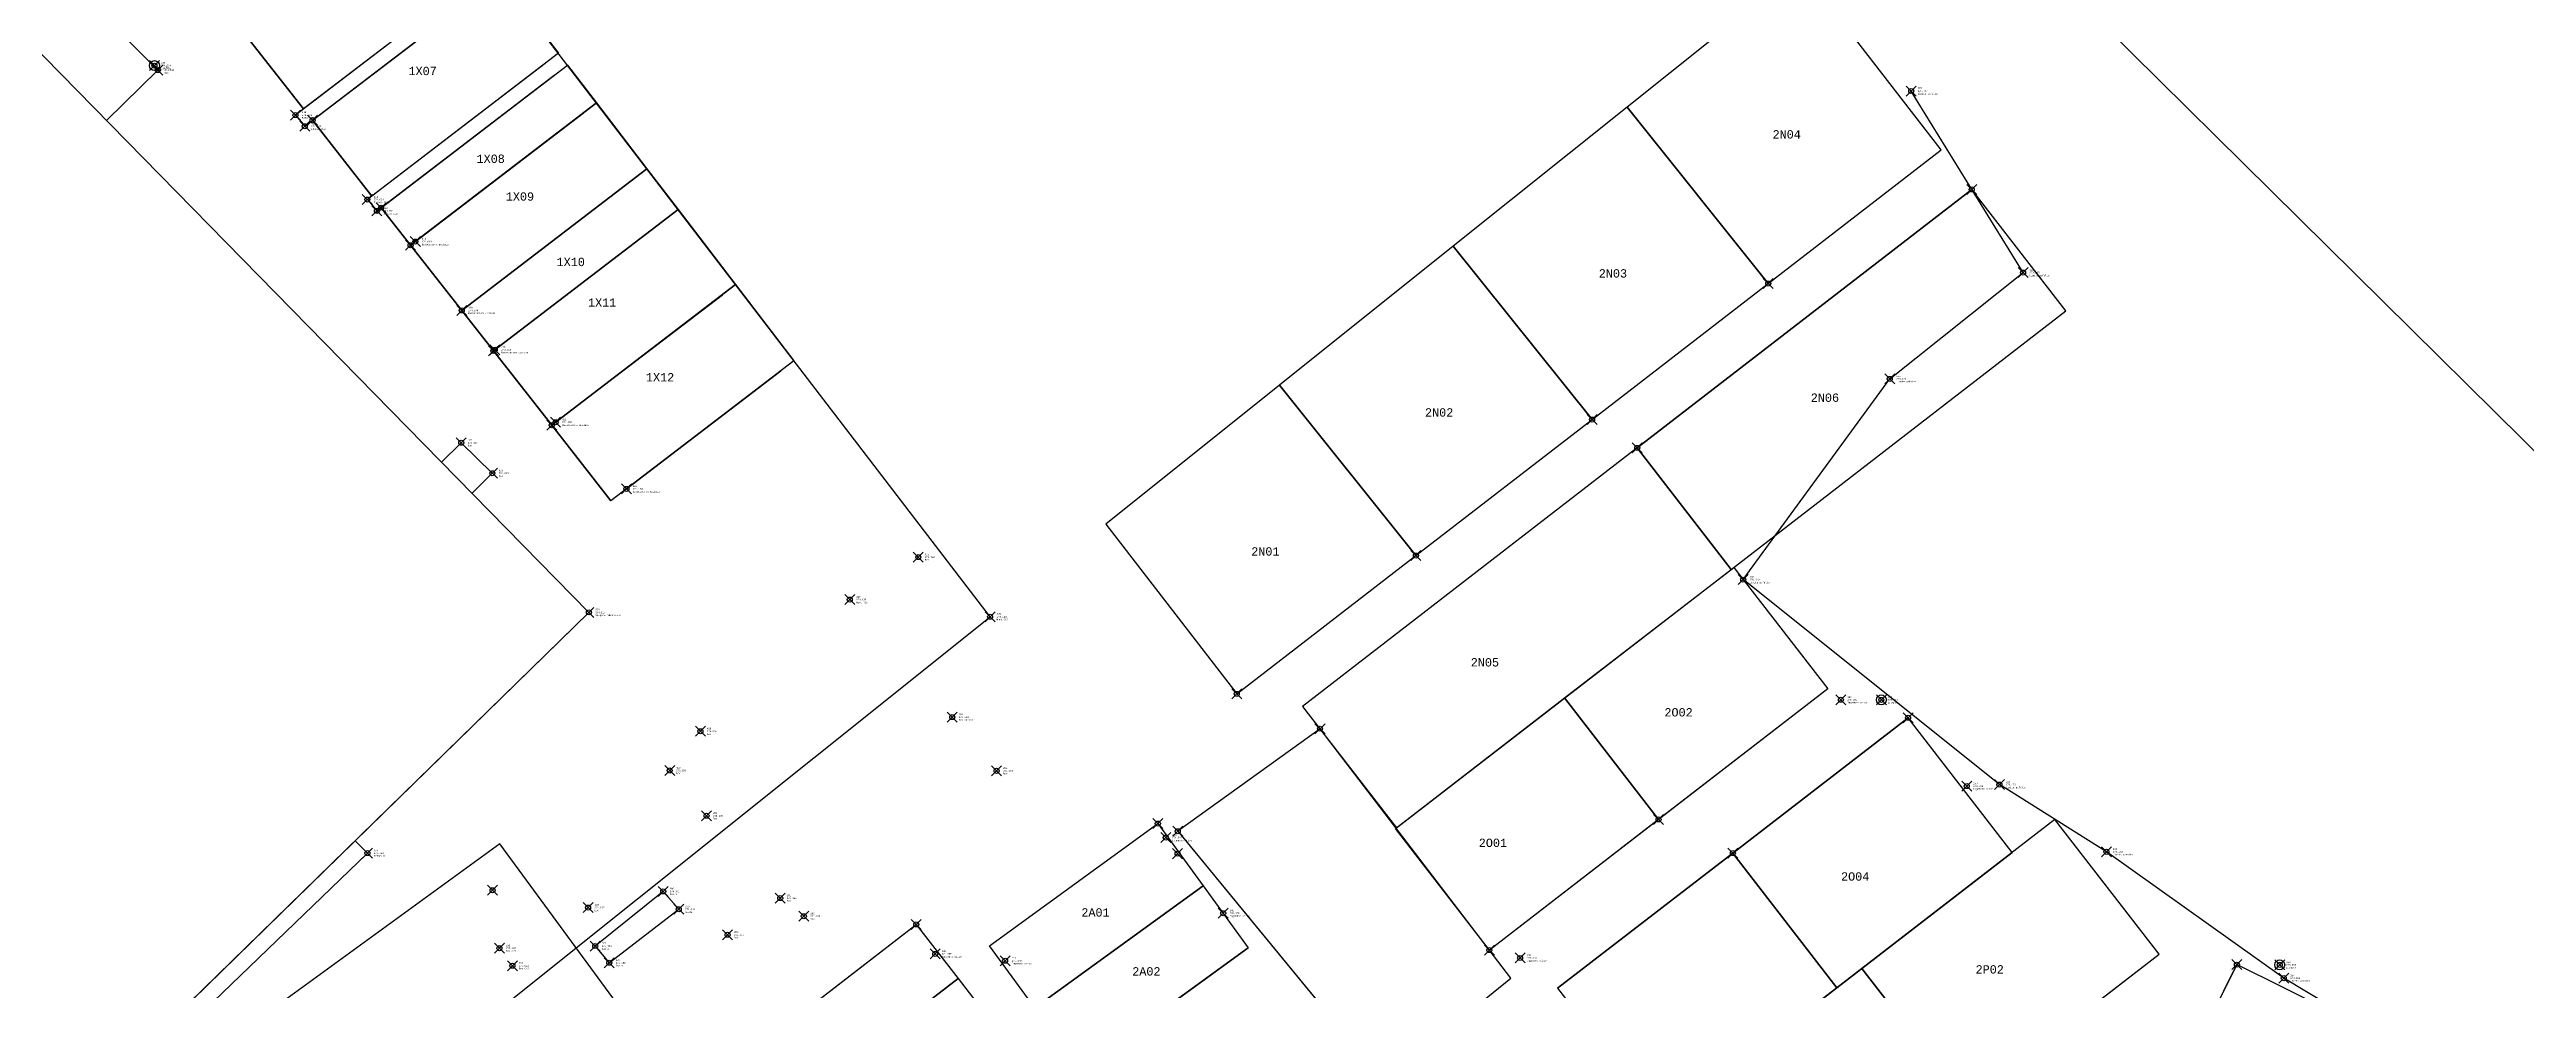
# Model space of a CAD drawing. Extents: x -300 to 1147333, y -89907 to 306044.
# Drawn here: x 915940 to 1064291, y 110426 to 166816 of the extents above; entities that cross this region are included whole.
import ezdxf
from ezdxf.enums import TextEntityAlignment as Align

# ---------------------------------------------------------------- set-up
doc = ezdxf.new("R2010")
doc.units = 0
doc.header["$PDMODE"] = 35
doc.header["$PDSIZE"] = 300
for name, color, linetype in [('pntdesc', 1, 'Continuous'), ('pntelev', 2, 'Continuous'), ('pntno', 3, 'Continuous'), ('WF nome aree GPS', 7, 'Continuous'), ('WF nuovi punti', 6, 'Continuous')]:
    doc.layers.add(name, color=color, linetype=linetype)
for name, color, linetype, lineweight in [('WF ingombro stive 2', 1, 'Continuous', 30), ('WF lato di accesso', 40, 'Continuous', 30), ('WF linee di costruzione', 30, 'Continuous', 30), ('WF piazzole', 6, 'Continuous', 30), ('WF vertice sinistro', 94, 'Continuous', 30)]:
    doc.layers.add(name, color=color, linetype=linetype, lineweight=lineweight)
doc.styles.get("Standard").update_dxf_attribs({"font": 'consola.ttf', "height": 500})
picture_1 = doc.add_image_def('image1.png', size_in_pixel=(2160, 1440))

msp = doc.modelspace()

# ---------------------------------------------------------------- linework, layer by layer
at = {"color": 244, "lineweight": 30, "true_color": 0x991b1e, "elevation": 2045}
msp.add_lwpolyline([(919203, 103451), (934976, 118657), (934246, 119403)], dxfattribs=at)
at = {"color": 244, "lineweight": 30, "true_color": 0x991b1e}
for points in [[(779273, 133571, 1954), (804488, 102869, 1078), (859622, 57846, 234), (875192, 56896, 360), (905434, 80120, 2651), (929939, 98932, 2113), (972274, 132821, 2133), (932308, 185020, 2207), (928260, 181864, 2212), (921136, 191292, 2143), (912688, 185261, 2335), (889054, 212917, 1692), (881837, 207775, 1649), (880756, 207024, 1675), (839674, 177483, 2809)], [(919350, 162570, 2134), (922427, 165585, 2121), (919276, 168736, 2177), (912338, 175875, 2245), (913386, 176900, 2083), (905059, 185468, 2164), (900901, 181392, 2139)], [(941593, 171249, 2179), (930669, 162885, 2052), (931225, 162216, 2111), (942121, 170558, 2182)], [(945626, 165981, 2175), (934974, 157825, 2100), (935543, 157141, 2090), (946167, 165275, 2174)], [(1068442, -491, -2520), (1080300, 6121, -2454), (1094757, 13213, -2633), (1080946, 23118, -2554), (1080484, 28147, -2417), (1070836, 38421, -2458), (1054051, 56608, -2385), (1037804, 72875, -2064), (1049416, 96257, -2181), (1055187, 107883, -1956), (1049756, 111164, -1903), (1039135, 118735, -1858), (1032721, 122765, -1816), (1017377, 135046, -1648), (1026155, 147078, -1264), (1034140, 153448, -1306), (1027444, 164329, -1234)], [(937849, 155303, 2056), (947906, 163003, 2168)], [(940631, 151183, 2085), (950923, 159063, 2165)], [(942609, 148822, 2055), (952794, 156620, 2159)], [(946252, 144479, 2159), (956236, 152123, 2161)], [(950490, 140484, 2188), (959731, 147559, 2157)], [(941245, 140232, 2127), (942460, 141422, 2071), (940596, 143251, 2166), (939417, 142096, 2128)]]:
    msp.add_polyline3d(points, dxfattribs=at)
for points in [[(948248, 133087, 2125), (919158, 104658, 2033), (854983, 170257, 2131), (883967, 198669, 2144)], [(948622, 113091, -387), (949462, 112084, -494), (953622, 115294, -550), (952695, 116363, 2080)]]:
    msp.add_polyline3d(points, close=True, dxfattribs=at)
for centre in [(922225, 165849, 2033), (1025653, 127840, -1799), (1049512, 111958, -1896)]:
    msp.add_circle(centre, 300, dxfattribs=at)
for p in [(922225, 165849, 2033), (922427, 165585, 2121), (1027444, 164329, -1234), (930669, 162885, 2052), (931225, 162216, 2111), (934974, 157825, 2100), (935543, 157141, 2090), (937849, 155303, 2056), (1034140, 153448, -1306), (940631, 151183, 2085), (942609, 148822, 2055), (1026155, 147078, -1264), (946252, 144479, 2159), (940596, 143251, 2166), (942460, 141422, 2071), (950490, 140484, 2188), (967974, 136394, 1728), (1017377, 135046, -1648), (963870, 133851, 2111), (948248, 133087, 2125), (972274, 132821, 2133), (1023228, 127846, -1791), (1025653, 127840, -1799), (954924, 125962, 2042), (970006, 126808, -437), (953082, 123609, 1967), (972663, 123589, -728), (1030767, 122672, -1794), (1032721, 122765, -1816), (955291, 120895, 2142), (934976, 118657, 2137), (982792, 119588, -970), (1039135, 118735, -1858), (952695, 116363, 2080), (959703, 115960, -641), (948195, 115392, 2045), (953622, 115294, -550), (961117, 114878, -617), (986233, 115058, -1071), (942889, 112960, 1990), (948622, 113091, -387), (956551, 113763, -574), (968988, 112616, -726), (943662, 111909, 2035), (949462, 112084, -494), (973175, 112208, -813), (1004018, 112374, -1548), (1049512, 111958, -1896), (1049756, 111164, -1903)]:
    msp.add_point(p, dxfattribs=at)
at = {"layer": 'WF ingombro stive 2'}
for points, elevation in [([(927486, 167938), (938771, 176578), (942387, 171857), (931156, 163258), (927486, 167938)], 2053), ([(931693, 162574), (942915, 171166), (946420, 166589), (935250, 158036), (931693, 162574)], 2112), ([(935799, 157337), (946961, 165883), (948700, 163611), (937564, 155085), (935799, 157337)], 2092), ([(937564, 155085), (948700, 163611), (951717, 159671), (940626, 151179), (937564, 155085)], 2053), ([(940626, 151179), (951717, 159671), (953588, 157227), (942525, 148758), (940626, 151179)], 2085), ([(942525, 148758), (953588, 157227), (957030, 152731), (946020, 144301), (942525, 148758)], 2054), ([(946020, 144301), (957030, 152731), (960525, 148167), (949566, 139777), (946020, 144301)], 2054)]:
    msp.add_lwpolyline(points, dxfattribs=dict(at, elevation=elevation))
for points in [[(1010422, 163358), (1018881, 152791), (1029245, 160796), (1020831, 171690), (1010422, 163358)], [(1000014, 155026), (1008328, 144639), (1018881, 152791), (1010422, 163358), (1000014, 155026)], [(989605, 146694), (997776, 136488), (1008328, 144639), (1000014, 155026), (989605, 146694)], [(987047, 128200), (997776, 136488), (989605, 146694), (979197, 138363), (987047, 128200)]]:
    msp.add_lwpolyline(points, dxfattribs=at)
for points in [[(1036695, 151152), (1031067, 158430), (1011036, 142940), (1016664, 135662)], [(1016664, 135662), (1011036, 142940), (990979, 127447), (996607, 120169)], [(1016817, 135781), (1022441, 128500), (1012308, 120673), (1006684, 127954)], [(1006684, 127954), (1012308, 120673), (1002175, 112846), (996551, 120126)], [(967849, 114382), (970356, 111137), (960068, 103190), (957561, 106435)], [(970356, 111137), (972862, 107892), (962574, 99945), (960068, 103190)]]:
    msp.add_lwpolyline(points, close=True, dxfattribs=at)
for points, elevation in [([(1033490, 118695), (1027254, 126768), (1016759, 118661), (1022995, 110589)], -1838), ([(982319, 120428), (985025, 116706), (974953, 109383), (972247, 113105)], -1091), ([(1042283, 112595), (1036049, 120672), (1024491, 111745), (1030725, 103668)], -1838), ([(1022995, 110589), (1016759, 118661), (1006265, 110555), (1012500, 102483)], -1838), ([(985025, 116706), (987731, 112984), (977659, 105661), (974953, 109383)], -1091), ([(1030725, 103668), (1024491, 111745), (1012934, 102817), (1019167, 94740)], -1838), ([(1055188, 107883), (1046947, 111974), (1041153, 100305), (1049393, 96213)], -2064)]:
    msp.add_lwpolyline(points, close=True, dxfattribs=dict(at, elevation=elevation))
at = {"layer": 'WF lato di accesso'}
for p, q in [((927486, 167938, 2053), (931156, 163258, 2053)), ((931693, 162574, 2112), (935250, 158036, 2112)), ((1018881, 152791), (1029245, 160796)), ((935799, 157337, 2092), (937564, 155085, 2053)), ((1011036, 142940), (1031067, 158430)), ((937564, 155085, 2053), (940626, 151179, 2053)), ((1008328, 144639), (1018881, 152791)), ((940626, 151179, 2053), (942525, 148758, 2054)), ((942525, 148758, 2054), (946020, 144301, 2054)), ((946020, 144301, 2054), (949566, 139777, 2054)), ((997776, 136488), (1008328, 144639)), ((1011036, 142940), (990979, 127447)), ((987047, 128200), (997776, 136488)), ((1022441, 128500), (1012308, 120673)), ((1016759, 118661, -919), (1027254, 126768, -1838)), ((972247, 113105, -1091), (982319, 120428, -1091)), ((1012308, 120673), (1002175, 112846)), ((983513, 119966, -929), (995841, 104978, -1125)), ((1006265, 110555), (1016759, 118661, -1838)), ((957561, 106435), (967849, 114382)), ((977659, 105661, -1091), (987731, 112984, -1091)), ((1030725, 103668, -1838), (1042284, 112601, -1838)), ((1041153, 100305, -2064), (1046947, 111974, -2064))]:
    msp.add_line(p, q, dxfattribs=at)
at = {"layer": 'WF linee di costruzione'}
msp.add_line((1022441, 128500), (1002175, 112846), dxfattribs=at)
at = {"layer": 'WF nome aree GPS'}
msp.add_line((948248, 133087, 2125), (919158, 104658, 2125), dxfattribs=at)
at = {"layer": 'WF nuovi punti'}
for p in [(992032, 126115), (983505, 118625, -856), (942474, 116430)]:
    msp.add_point(p, dxfattribs=at)
at = {"layer": 'WF piazzole', "elevation": -1125}
msp.add_lwpolyline([(992032, 126115), (983513, 119966), (995841, 104978), (1003462, 111162), (992032, 126115)], dxfattribs=at)
at = {"layer": 'WF piazzole'}
msp.add_lwpolyline([(929287, 109315), (938153, 98044), (951281, 107813), (942908, 119218)], close=True, dxfattribs=at)
at = {"layer": 'WF vertice sinistro'}
for p in [(931693, 162574, 2112), (935799, 157337, 2092), (1031067, 158430), (937564, 155085, 2053), (1018881, 152791), (940626, 151179, 2053), (942525, 148758, 2054), (946020, 144301, 2054), (1008328, 144639), (1011036, 142940), (997776, 136488), (987047, 128200), (1027254, 126768, -1838), (982319, 120428, -1091), (983513, 119966, -929), (1012308, 120673), (1016759, 118661, -1838), (967849, 114382), (1002175, 112846), (1046947, 111974, -2064)]:
    msp.add_point(p, dxfattribs=at)

# ---------------------------------------------------------------- texts
at = {"layer": 'pntdesc', "color": 244, "lineweight": 30, "true_color": 0x991b1e}
for s, p in [('Idrante', (922614, 165682, 2033)), ('Box', (922816, 165418, 2121)), ('Limite asfalto', (1027833, 164162, -1234)), ('Blocco CLS', (931058, 162719, 2052)), ('Blocco CLS', (931614, 162049, 2111)), ('Blocco CLS', (935363, 157658, 2100)), ('Blocco CLS', (935932, 156974, 2090)), ('Baraccatura acciaio', (938238, 155136, 2056)), ('Limite asfalto', (1034529, 153281, -1306)), ('Baraccatura acciaio', (941020, 151016, 2085)), ('Baraccatura acciaio', (942998, 148655, 2055)), ('Limite asfalto', (1026544, 146912, -1264)), ('Baraccatura acciaio', (946641, 144312, 2159)), ('Box', (940985, 143085, 2166)), ('Box', (942849, 141256, 2071)), ('Baraccatura acciaio', (950879, 140317, 2188)), ('Box', (968363, 136227, 1728)), ('Muro CLS', (964259, 133684, 2111)), ('Limite asfalto', (1017766, 134879, -1648)), ('Spigolo fabbricato', (948637, 132920, 2125)), ('Muro CLS', (972663, 132654, 2133)), ('Ingombro stive', (1023617, 127680, -1791)), ('Idrante', (1026042, 127673, -1799)), ('Box carrelli', (970395, 126641, -437)), ('Box', (955313, 125795, 2042)), ('Box', (953471, 123442, 1967)), ('Box', (973052, 123422, -728)), ('Ingombro stive', (1031156, 122506, -1794)), ('Limite asfalto', (1033110, 122598, -1816)), ('Box', (955680, 120728, 2142)), ('Ingombro stive', (983181, 119422, -970)), ('Pedonale', (935365, 118490, 2137)), ('Limite asfalto', (1039524, 118568, -1858)), ('Scala', (953084, 116197, 2080)), ('Box', (960092, 115793, -641)), ('Box', (948584, 115225, 2045)), ('Scala', (954011, 115128, -550)), ('Box', (961506, 114712, -617)), ('Ingombro stive', (986622, 114891, -1071)), ('Box C/S', (943277, 112794, 1990)), ('Scala', (949011, 112924, -387)), ('Box', (956940, 113596, -574)), ('Box C/S', (944051, 111742, 2035)), ('Scala', (949851, 111918, -494)), ('Ingombro stive', (969377, 112449, -726)), ('Ingombro stive', (973564, 112041, -813)), ('Ingombro stive', (1004407, 112207, -1548)), ('Idrante', (1049901, 111792, -1896)), ('Limite asfalto', (1050145, 110998, -1903))]:
    msp.add_text(s, height=100, dxfattribs=at).set_placement(p, align=Align.MIDDLE_LEFT)
at = {"layer": 'pntelev', "color": 244, "lineweight": 30, "true_color": 0x991b1e}
for s, p in [('274.024', (922614, 165849, 2033)), ('274.113', (922816, 165585, 2121)), ('270.757', (1027833, 164329, -1234)), ('274.043', (931058, 162885, 2052)), ('274.103', (931614, 162216, 2111)), ('274.091', (935363, 157825, 2100)), ('274.081', (935932, 157141, 2090)), ('274.048', (938238, 155303, 2056)), ('270.685', (1034529, 153448, -1306)), ('274.076', (941020, 151183, 2085)), ('274.046', (942998, 148822, 2055)), ('270.728', (1026544, 147078, -1264)), ('274.150', (946641, 144479, 2159)), ('274.157', (940985, 143251, 2166)), ('274.063', (942849, 141422, 2071)), ('274.180', (950879, 140484, 2188)), ('273.720', (968363, 136394, 1728)), ('270.343', (1017766, 135046, -1648)), ('274.102', (964259, 133851, 2111)), ('274.117', (948637, 133087, 2125)), ('274.124', (972663, 132821, 2133)), ('270.201', (1023617, 127846, -1791)), ('270.193', (1026042, 127840, -1799)), ('271.554', (970395, 126808, -437)), ('274.034', (955313, 125962, 2042)), ('273.959', (953471, 123609, 1967)), ('271.263', (973052, 123589, -728)), ('270.198', (1031156, 122672, -1794)), ('270.176', (1033110, 122765, -1816)), ('274.133', (955680, 120895, 2142)), ('274.128', (935365, 118657, 2137)), ('271.022', (983181, 119588, -970)), ('270.133', (1039524, 118735, -1858)), ('274.071', (953084, 116363, 2080)), ('271.351', (960092, 115960, -641)), ('274.037', (948584, 115392, 2045)), ('271.441', (954011, 115294, -550)), ('271.375', (961506, 114878, -617)), ('270.920', (986622, 115058, -1071)), ('273.982', (943277, 112960, 1990)), ('271.604', (949011, 113091, -387)), ('271.417', (956940, 113763, -574)), ('274.026', (944051, 111909, 2035)), ('271.498', (949851, 112084, -494)), ('271.265', (969377, 112616, -726)), ('271.178', (973564, 112208, -813)), ('270.443', (1004407, 112374, -1548)), ('270.096', (1049901, 111958, -1896)), ('270.089', (1050145, 111164, -1903))]:
    msp.add_text(s, height=100, dxfattribs=at).set_placement(p, align=Align.MIDDLE_LEFT)
at = {"layer": 'pntno', "color": 244, "lineweight": 30, "true_color": 0x991b1e}
for s, p in [('406', (922614, 166016, 2033)), ('405', (922816, 165752, 2121)), ('287', (1027833, 164495, -1234)), ('409', (931058, 163052, 2052)), ('410', (931614, 162383, 2111)), ('411', (935363, 157992, 2100)), ('412', (935932, 157308, 2090)), ('418', (938238, 155469, 2056)), ('286', (1034529, 153615, -1306)), ('419', (941020, 151349, 2085)), ('420', (942998, 148989, 2055)), ('285', (1026544, 147245, -1264)), ('421', (946641, 144646, 2159)), ('422', (940985, 143418, 2166)), ('423', (942849, 141589, 2071)), ('424', (950879, 140651, 2188)), ('426', (968363, 136560, 1728)), ('192', (1017766, 135212, -1648)), ('427', (964259, 134017, 2111)), ('299', (948637, 133254, 2125)), ('425', (972663, 132988, 2133)), ('193', (1023617, 128013, -1791)), ('191', (1026042, 128007, -1799)), ('428', (955313, 126129, 2042)), ('284', (970395, 126975, -437)), ('429', (953471, 123776, 1967)), ('283', (973052, 123756, -728)), ('190', (1031156, 122839, -1794)), ('189', (1033110, 122931, -1816)), ('289', (955680, 121062, 2142)), ('300', (935365, 118824, 2137)), ('246', (983181, 119755, -970)), ('188', (1039524, 118902, -1858)), ('288', (953084, 116530, 2080)), ('281', (960092, 116127, -641)), ('290', (948584, 115559, 2045)), ('279', (954011, 115461, -550)), ('282', (961506, 115045, -617)), ('245', (986622, 115224, -1071)), ('292', (943277, 113127, 1990)), ('277', (949011, 113257, -387)), ('280', (956940, 113930, -574)), ('248', (969377, 112783, -726)), ('291', (944051, 112076, 2035)), ('278', (949851, 112251, -494)), ('247', (973564, 112375, -813)), ('195', (1004407, 112541, -1548)), ('186', (1049901, 112125, -1896)), ('187', (1050145, 111331, -1903))]:
    msp.add_text(s, height=100, dxfattribs=at).set_placement(p, align=Align.MIDDLE_LEFT)
at = {"layer": 'WF nome aree GPS'}
for s, p in [('1X07', (937439, 165279, -29)), ('2N04', (1019137, 161481, -1676)), ('1X08', (941514, 160019, -49)), ('1X09', (943267, 157757, -88)), ('1X10', (946309, 153836, -56)), ('2N03', (1008728, 153149, -1676)), ('1X11', (948191, 151402, -87)), ('1X12', (951660, 146925, -87)), ('2N06', (1021426, 145701, -1676)), ('2N02', (998320, 144817, -1676)), ('2N01', (987911, 136486, -1676)), ('2N05', (1001061, 129842, -1676)), ('2O02', (1012660, 126846, -1676)), ('2O01', (1001541, 119026, -1676)), ('2O04', (1023239, 117009, -1676)), ('2A01', (977738, 114854, -905)), ('2A02', (980785, 111321, -905)), ('2P02', (1031296, 111440, -1676))]:
    msp.add_text(s, height=500, dxfattribs=at).set_placement(p)

# ---------------------------------------------------------------- pictures from other files: only their frames are drawn
image = msp.add_image(picture_1, insert=(771473, 134093, 2125), size_in_units=(318576, 212384), rotation=-44.67868)
image.dxf.flags = 7

doc.saveas('drawing.dxf')
